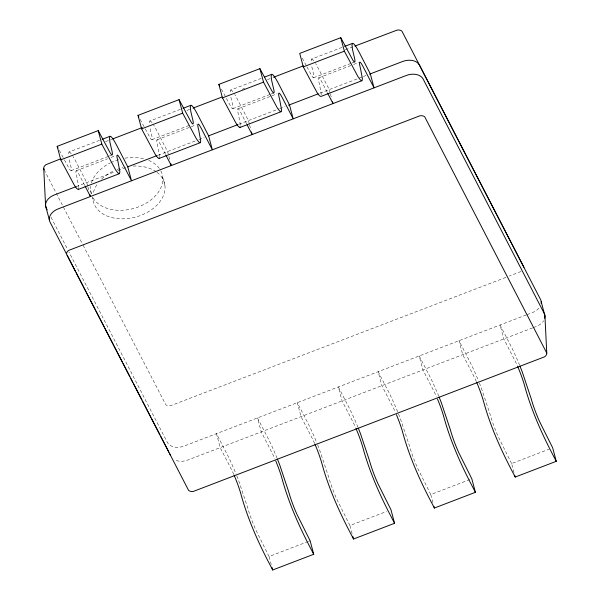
<?xml version="1.0" encoding="UTF-8"?>
<svg xmlns="http://www.w3.org/2000/svg" width="600" height="600" viewBox="0 0 600 600"><rect width="100%" height="100%" fill="white"/><g stroke="black" fill="none" stroke-linecap="round" stroke-linejoin="round"><path stroke-width="0.45" stroke-dasharray="3 2.25" d="M99.488 140.333L68.925 152.047L68.602 155.535M180.337 109.35L149.775 121.065L149.445 124.552M261.188 78.367L230.618 90.082L230.295 93.57M342.03 47.385L311.468 59.1L311.145 62.588M521.018 271.478L509.37 276.075M105.578 141.63L111.705 139.282M186.938 110.453L189.562 109.448M242.055 89.332L244.68 88.328M267.428 79.613L270.053 78.608M345.293 49.77L354.038 46.418M71.108 170.655L108.66 156.262M109.538 155.933L112.155 154.928M151.958 139.672L189.51 125.28M232.808 108.69L270.36 94.297M271.23 93.968L273.855 92.963M313.65 77.707L351.202 63.315M352.08 62.985L354.697 61.98M76.14 170.805L107.58 158.76M111.075 157.417L115.44 155.745M156.99 139.822L196.29 124.762M237.833 108.84L271.02 96.127M271.897 95.79L277.132 93.78M318.683 77.858L352.74 64.808M353.618 64.47L358.853 62.468M76.17 186.593L114.675 171.84M117.99 170.565L126.698 167.227M158.062 155.212L195.525 140.858M198.93 139.553L204.255 137.505M238.815 124.267L278.993 108.87M279.772 108.57L285.105 106.523M319.868 93.203L362.572 76.838M363.33 76.545L366.053 75.502M505.868 277.41L170.663 405.675A5.542 3.855 -14.9 0 1 165.757 404.625L82.808 244.627M526.275 314.94L184.132 446.055A13.402 9.308 -14.9 0 1 167.37 442.447L69.037 252.127M527.145 314.603L532.395 312.593A13.402 9.308 -14.9 0 0 539.528 307.373M532.612 327.907L187.845 460.028A13.402 9.308 -14.9 0 1 174.915 459.967M533.49 327.57L536.115 326.565A13.402 9.308 -14.9 0 0 543.645 320.745M271.237 564.6L269.077 556.507L307.507 541.778M308.377 541.447L310.125 540.773M352.08 533.618L349.928 525.525L386.61 511.463M432.93 502.635L430.778 494.543L471.817 478.808M514.02 472.553L511.62 463.56L549.173 449.168M302.288 58.177L306.57 66.142M306.998 66.938L311.707 75.698A20.1 2.19 69 0 0 312.923 71.505L311.445 65.13M221.438 89.16L230.858 106.68A20.1 2.19 69 0 0 232.08 102.488L230.595 96.113M140.16 119.347L144.877 128.108M145.305 128.903L150.015 137.663A20.1 2.19 69 0 0 151.23 133.47L149.745 127.095M59.318 150.33L64.028 159.09M64.455 159.885L69.165 168.645A20.1 2.19 69 0 0 70.38 164.453L68.903 158.078M327.173 92.302L322.178 82.642A20.1 2.19 69 0 0 319.41 84.06L321.39 94.672M246.735 124.087L241.335 113.625A20.1 2.19 69 0 0 238.567 115.042L240.54 125.655M165.472 154.267L160.485 144.608A20.1 2.19 69 0 0 157.718 146.025L159.697 156.63M84.63 185.25L79.635 175.59A20.1 2.19 69 0 0 76.867 177.007L78.847 187.613M44.13 169.762L82.38 243.795M51 217.215L67.32 248.798M511.62 463.56L498.63 437.498A20.1 2.19 69 0 1 490.23 414.697L481.178 387.585A40.2 4.373 69 0 0 478.935 381.892M430.778 494.543L417.787 468.48A20.1 2.19 69 0 1 409.388 445.68L400.327 418.567A40.2 4.373 69 0 0 388.972 392.625L378.165 371.7L381.885 385.673L392.692 406.597A20.1 2.19 69 0 1 395.46 412.463M349.928 525.525L336.938 499.463A20.1 2.19 69 0 1 328.538 476.662L319.478 449.55A40.2 4.373 69 0 0 317.235 443.857M269.077 556.507L256.087 530.445A20.1 2.19 69 0 1 247.688 507.645L238.635 480.533A40.2 4.373 69 0 0 236.392 474.84M330.202 93.09L329.272 89.602L318.465 68.67A40.2 4.373 69 0 0 315.757 63.78M330.435 93.968L331.83 99.203M249.353 124.073L248.43 120.585L237.615 99.653A40.2 4.373 69 0 0 234.915 94.762M249.585 124.95L250.748 129.315M169.672 159.42L167.58 151.56L156.765 130.635A40.2 4.373 69 0 0 153.66 125.093M162.712 177.218L164.977 185.738M90.653 190.597L91.56 194.002M92.468 197.407L92.918 199.11M87.66 186.038L86.73 182.542L75.922 161.618A40.2 4.373 69 0 0 73.215 156.727M87.892 186.915L89.055 191.28M156.96 172.29A36.758 25.537 -14.9 0 1 141.188 215.243A36.758 25.537 -14.9 0 1 92.828 197.43M93.465 192.27A36.758 25.537 -14.9 0 1 97.927 183.248M101.618 179.078A36.758 25.537 -14.9 0 1 114.69 170.453M117.083 169.462A36.758 25.537 -14.9 0 1 122.917 167.61M133.2 166.058A36.758 25.537 -14.9 0 1 156.278 171.795M160.8 170.835A36.758 25.537 -14.9 0 1 138.547 206.873A36.758 25.537 -14.9 0 1 92.565 196.98M91.305 193.875A36.758 25.537 -14.9 0 1 90.705 186.337M91.44 182.895A36.758 25.537 -14.9 0 1 110.085 163.042M110.858 162.66A36.758 25.537 -14.9 0 1 118.95 159.555M124.905 158.19A36.758 25.537 -14.9 0 1 145.185 159.127M148.68 160.373A36.758 25.537 -14.9 0 1 159.48 168.645M311.468 59.1A40.2 4.373 69 0 1 315.36 63.127M230.618 90.082A40.2 4.373 69 0 1 234.51 94.11M233.767 474.428A20.1 2.19 69 0 0 231 468.562L220.185 447.638L216.472 433.665L227.28 454.59A40.2 4.373 69 0 1 236.062 474.037M277.11 458.31A40.2 4.373 69 0 0 268.327 438.862L257.513 417.93L261.233 431.903L272.048 452.827A20.1 2.19 69 0 1 274.808 458.7M438.803 396.345A40.2 4.373 69 0 0 430.02 376.897L419.213 355.965L422.925 369.938L433.74 390.87A20.1 2.19 69 0 1 436.507 396.735M476.31 381.48A20.1 2.19 69 0 0 473.543 375.615L462.728 354.69L459.015 340.718L469.822 361.642A40.2 4.373 69 0 1 478.605 381.09M519.653 365.362A40.2 4.373 69 0 0 510.87 345.915L500.055 324.99L503.775 338.955L514.59 359.888A20.1 2.19 69 0 1 517.35 365.752M314.61 443.445A20.1 2.19 69 0 0 311.843 437.58L301.035 416.655L297.315 402.683L308.13 423.607A40.2 4.373 69 0 1 316.913 443.055M357.96 427.327A40.2 4.373 69 0 0 349.178 407.88L338.362 386.947L342.082 400.92L352.89 421.853A20.1 2.19 69 0 1 355.657 427.717M68.925 152.047A40.2 4.373 69 0 1 72.817 156.075M149.775 121.065A40.2 4.373 69 0 1 153.127 124.252"/><path stroke-width="0.9" d="M102.113 139.328L109.972 136.32L109.448 138.113L109.942 142.343L111.427 148.725A20.1 2.19 69 0 1 110.212 152.91L98.22 130.62L57.172 146.347L60.765 159.84L74.438 185.385L76.823 188.655L78.33 189.413L78.465 188.925M78.33 189.413L119.37 173.685L119.895 171.885L117.915 161.28A20.1 2.19 69 0 1 120.683 159.863L131.498 180.788L127.778 166.815L116.962 145.89A40.2 4.373 69 0 0 109.972 136.32M182.955 108.345L190.815 105.337L190.297 107.13L190.792 111.368L192.278 117.743A20.1 2.19 69 0 1 191.055 121.927L179.07 99.637L138.023 115.365L141.615 128.865L155.28 154.403L157.665 157.672L159.172 158.43L159.315 157.942M159.172 158.43L200.22 142.703L200.745 140.903L198.765 130.297A20.1 2.19 69 0 1 201.532 128.88L212.34 149.805L208.627 135.833L197.812 114.907A40.2 4.373 69 0 0 190.815 105.337M264.675 77.032L271.665 74.355L271.14 76.148L271.642 80.385L273.12 86.76A20.1 2.19 69 0 1 271.905 90.945L259.913 68.655L218.873 84.383L222.458 97.882L236.13 123.427L238.515 126.69L240.022 127.448L240.165 126.96M240.022 127.448L281.07 111.72L281.587 109.92L279.608 99.315A20.1 2.19 69 0 1 282.375 97.898L293.19 118.823L289.47 104.85L278.663 83.925A40.2 4.373 69 0 0 271.665 74.355M352.515 43.373L351.99 45.165L352.485 49.403L353.97 55.778A20.1 2.19 69 0 1 352.755 59.97L340.763 37.672L299.715 53.4L303.308 66.9L316.98 92.445L319.365 95.707L320.873 96.465L361.913 80.738L362.438 78.938L360.457 68.332A20.1 2.19 69 0 1 363.225 66.915L374.04 87.84L370.32 73.867L359.505 52.943A40.2 4.373 69 0 0 352.515 43.373L344.655 46.388M60.96 158.73L46.117 164.61A5.542 3.855 -14.9 0 0 43.74 168.458L45.585 205.748L49.305 219.72M112.575 138.953L142.32 127.552M193.065 108.105L221.933 97.042M273.548 77.265L303.3 65.865M354.915 46.08L397.043 30.128A5.542 3.855 -14.9 0 1 401.947 31.185L523.965 267.353M60.765 159.84L101.812 144.113L115.477 169.657L117.87 172.92L119.37 173.685M141.615 128.865L182.663 113.13L196.327 138.675L198.712 141.945L200.22 142.703M222.458 97.882L263.505 82.148L277.178 107.692L279.562 110.962L281.07 111.72M303.308 66.9L344.355 51.165L358.02 76.71L360.413 79.98L361.913 80.738M76.17 186.593L54.39 194.94A13.402 9.308 -14.9 0 0 46.282 208.072L47.138 209.737M127.567 166.898L157.192 155.542M208.447 135.9L237.938 124.597M288.487 105.233L318.12 93.87M369.54 74.168L402.66 61.477A13.402 9.308 -14.9 0 1 419.423 65.085L540.51 299.46A13.402 9.308 -14.9 0 1 541.17 303.442M234.09 475.178A20.1 2.19 69 0 1 241.2 495.09C248.115 520.11 258.87 543.862 270.99 566.752L272.67 570L313.718 554.273L310.125 540.773L297.135 514.717A20.1 2.19 69 0 1 288.735 491.918L279.675 464.798A40.2 4.373 69 0 0 277.433 459.112M314.94 444.195A20.1 2.19 69 0 1 322.05 464.107C328.965 489.127 339.712 512.88 351.84 535.77L353.52 539.018L394.567 523.29L390.975 509.79L377.985 483.735A20.1 2.19 69 0 1 369.585 460.935L360.525 433.815A40.2 4.373 69 0 0 358.282 428.13M396.435 414.743A20.1 2.19 69 0 1 402.9 433.125C409.808 458.145 420.562 481.897 432.69 504.787L434.37 508.035L475.41 492.308L471.817 478.808L458.827 452.752A20.1 2.19 69 0 1 450.428 429.952L441.375 402.832A40.2 4.373 69 0 0 439.132 397.147M476.632 382.23A20.1 2.19 69 0 1 483.743 402.143C490.658 427.162 501.412 450.915 513.533 473.805L515.213 477.053L556.26 461.325L552.668 447.825L539.678 421.77A20.1 2.19 69 0 1 531.278 398.97L522.217 371.858A40.2 4.373 69 0 0 519.975 366.165M218.873 84.383L219.728 85.972M138.023 115.365L138.877 116.955M57.172 146.347L58.035 147.938M556.26 461.325L554.58 458.077C542.46 435.188 531.705 411.435 524.79 386.415A20.1 2.19 69 0 0 517.68 366.502M327.585 93.105L332.993 103.575L332.528 101.828M475.41 492.308L473.73 489.06C461.61 466.17 450.855 442.418 443.947 417.397A20.1 2.19 69 0 0 437.482 399.015M247.155 124.898L252.142 134.55L251.445 131.933M394.567 523.29L392.888 520.043C380.76 497.153 370.005 473.4 363.097 448.38A20.1 2.19 69 0 0 355.98 428.467M165.892 155.07L171.3 165.532L170.835 163.792M313.718 554.273L312.038 551.018C299.918 528.135 289.163 504.382 282.248 479.362A20.1 2.19 69 0 0 275.782 460.98M85.043 186.053L90.45 196.515L89.985 194.775M66.315 253.627L49.995 222.045A13.402 9.308 -14.9 0 1 58.11 208.913L406.38 75.45A13.402 9.308 -14.9 0 1 423.143 79.05L544.23 313.425A13.402 9.308 -14.9 0 1 544.725 318.255M67.17 255.292L75.33 271.08M76.192 272.745L83.062 286.043M83.918 287.707L86.062 291.862M86.925 293.528L95.085 309.315M95.94 310.98L104.1 326.767M104.962 328.433L113.115 344.22M113.977 345.885L122.137 361.673M122.993 363.337L129.863 376.635M130.725 378.3L132.87 382.455M133.725 384.112L141.885 399.908M142.748 401.572L150.907 417.36M151.762 419.025L159.922 434.812M160.778 436.478L168.938 452.265M169.8 453.93L170.655 455.595M546.765 353.048L424.755 116.88A5.542 3.855 -14.9 0 0 419.85 115.823L68.918 250.305A5.542 3.855 -14.9 0 0 66.54 254.153L188.558 490.32A5.542 3.855 -14.9 0 0 193.462 491.377L544.395 356.895A5.542 3.855 -14.9 0 0 546.765 353.048L544.92 315.757L541.207 301.785M43.74 168.458L44.13 169.762M514.732 475.252L515.213 477.053M340.763 37.672L344.355 51.165M433.89 506.235L434.37 508.035M259.913 68.655L263.505 82.148M352.8 536.317L353.52 539.018M179.07 99.637L182.663 113.13M271.95 567.3L272.67 570M98.22 130.62L101.812 144.113"/></g></svg>
